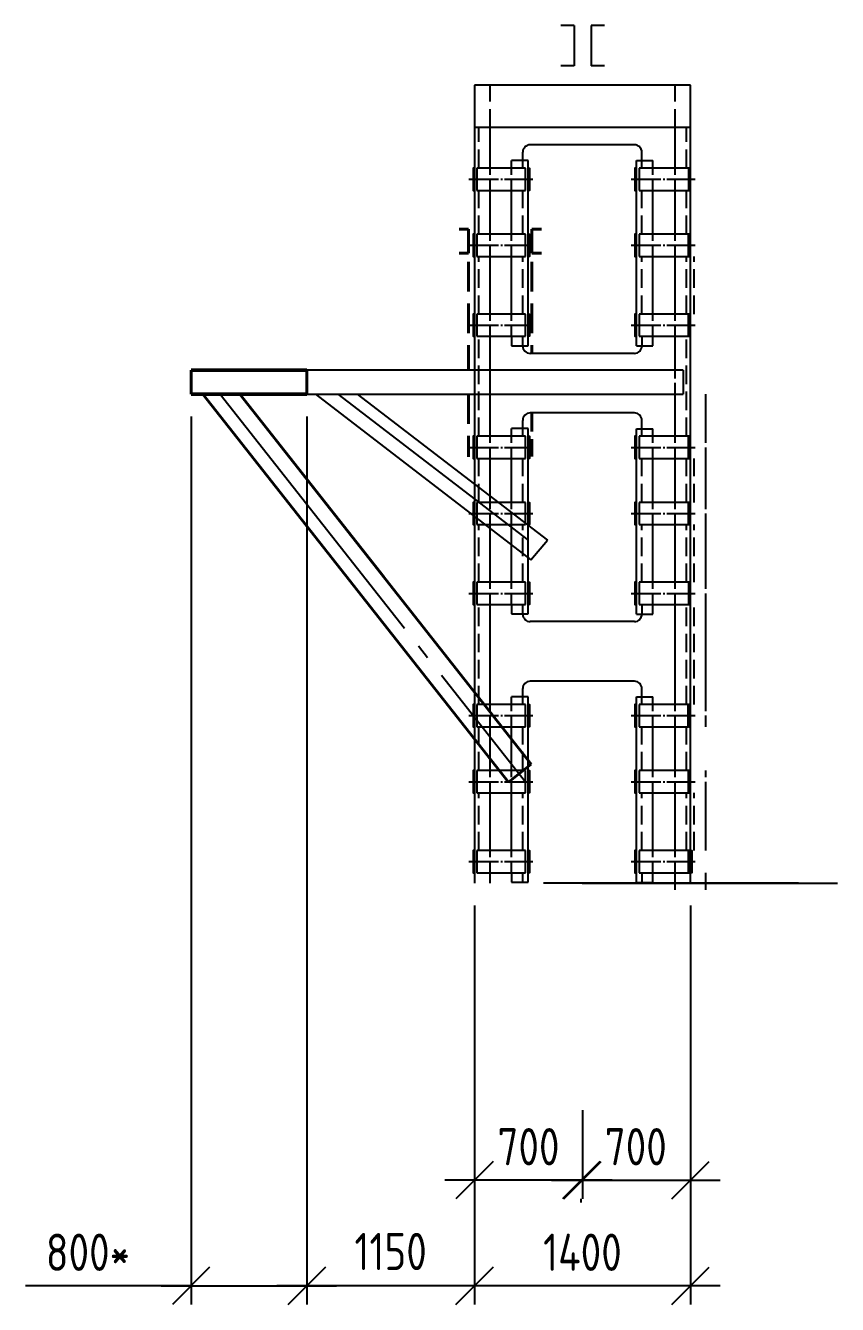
# Model space of a CAD drawing. Header units: inches. Extents: x -228863 to 215834, y 14270 to 189847.
# Drawn here: x 169850 to 175300, y 144182 to 152764 of the extents above; entities that cross this region are included whole.
import ezdxf

# ---------------------------------------------------------------- set-up
doc = ezdxf.new("R2010")
doc.units = ezdxf.units.IN
doc.header["$MEASUREMENT"] = 0
for name, pattern in [('ACAD_ISO04W100', [30, 24, -3, 0, -3]), ('GOST2.303 4', [7, 5, -2, 0]), ('GOST2.303 5', [24, 20, -1.5, 1, -1.5])]:
    doc.linetypes.add(name, pattern=pattern)
doc.layers.get('0').update_dxf_attribs({"linetype": 'CONTINUOUS', "lineweight": 20})
doc.layers.get('Defpoints').update_dxf_attribs({"linetype": 'CONTINUOUS'})
for name, color, linetype in [('неосновной', 7, 'CONTINUOUS'), ('осевая', 7, 'ACAD_ISO04W100'), ('Фундаменты _Каркаса', 7, 'CONTINUOUS')]:
    doc.layers.add(name, color=color, linetype=linetype)
doc.styles.add('GOST 2.304', font='CS_Gost2304.shx')
doc.dimstyles.new('10', dxfattribs={"dimtxt": 2.5, "dimasz": 2.5, "dimexe": 1.25, "dimexo": 1.5, "dimgap": 1, "dimtad": 1, "dimdec": 0, "dimlfac": 0.1, "dimtxsty": 'GOST 2.304', "dimblk": 'OBLIQUE', "dimcen": 0, "dimdle": 2, "dimazin": 2, "dimtfac": 0.75, "dimtdec": 0, "dimtmove": 1, "dimatfit": 3, "dimfxl": 1.25, "dimtolj": 1, "dimarcsym": 0})

# ---------------------------------------------------------------- blocks, each defined once
blk = doc.blocks.new('_Oblique')
at = {"color": 0, "linetype": 'ByBlock', "lineweight": -2}
blk.add_line((-0.5, -0.5), (0.5, 0.5), dxfattribs=at)
blk = doc.blocks.new('*D215')
at = {"layer": 'Defpoints', "color": 0}
for p in [(172863.7, 147010.1), (174313.2, 147010.1), (172863.7, 144306.9)]:
    blk.add_point(p, dxfattribs=at)
at = {"layer": 'неосновной', "color": 0, "lineweight": -2}
for p, q in [((172863.7, 146860.1), (172863.7, 144181.9)), ((174313.2, 146860.1), (174313.2, 144181.9)), ((174513.2, 144306.9), (172663.7, 144306.9))]:
    blk.add_line(p, q, dxfattribs=at)
at = {"layer": 'неосновной', "color": 0, "lineweight": -2, "xscale": 250, "yscale": 250, "zscale": 250}
for p, rotation in [((172863.7, 144306.9), 179.9999999999805), ((174313.2, 144306.9), 359.9999999999804)]:
    blk.add_blockref('_Oblique', p, dxfattribs=dict(at, rotation=rotation))
at = {"layer": 'неосновной', "color": 0, "linetype": 'ByBlock', "ltscale": 50, "insert": (173588.4, 144531.9), "char_height": 250, "attachment_point": 5, "style": 'GOST 2.304'}
blk.add_mtext('\\A1;1400', dxfattribs=at)
blk = doc.blocks.new('*D216')
at = {"layer": 'Defpoints', "color": 0}
for p in [(173588.3, 145636.3), (172863.7, 145463.4), (172863.7, 145015.4)]:
    blk.add_point(p, dxfattribs=at)
at = {"layer": 'неосновной', "color": 0, "lineweight": -2}
for p, q in [((173588.3, 145486.3), (173588.3, 144890.4)), ((172863.7, 145313.4), (172863.7, 144890.4)), ((173788.3, 145015.4), (172663.7, 145015.4))]:
    blk.add_line(p, q, dxfattribs=at)
at = {"layer": 'неосновной', "color": 0, "lineweight": -2, "xscale": 250, "yscale": 250, "zscale": 250}
for p, rotation in [((172863.7, 145015.4), 179.9999999999793), ((173588.3, 145015.4), 359.9999999999793)]:
    blk.add_blockref('_Oblique', p, dxfattribs=dict(at, rotation=rotation))
at = {"layer": 'неосновной', "color": 0, "linetype": 'ByBlock', "ltscale": 50, "insert": (173226, 145240.4), "char_height": 250, "attachment_point": 5, "style": 'GOST 2.304'}
blk.add_mtext('\\A1;700', dxfattribs=at)
blk = doc.blocks.new('*D217')
at = {"layer": 'Defpoints', "color": 0}
for p in [(174313.2, 145101), (173579.6, 145015.4), (174313.2, 145015.4)]:
    blk.add_point(p, dxfattribs=at)
at = {"layer": 'неосновной', "color": 0, "lineweight": -2}
for p, q in [((173379.6, 145015.4), (174513.2, 145015.4)), ((173579.6, 144865.4), (173579.6, 144890.4)), ((174313.2, 144951), (174313.2, 144890.4))]:
    blk.add_line(p, q, dxfattribs=at)
at = {"layer": 'неосновной', "color": 0, "lineweight": -2, "xscale": 250, "yscale": 250, "zscale": 250}
for p, rotation in [((173579.6, 145015.4), 179.9999999999818), ((174313.2, 145015.4), 359.9999999999819)]:
    blk.add_blockref('_Oblique', p, dxfattribs=dict(at, rotation=rotation))
at = {"layer": 'неосновной', "color": 0, "linetype": 'ByBlock', "ltscale": 50, "insert": (173946.4, 145240.4), "char_height": 250, "attachment_point": 5, "style": 'GOST 2.304'}
blk.add_mtext('\\A1;700', dxfattribs=at)
blk = doc.blocks.new('*D218')
at = {"layer": 'Defpoints', "color": 0}
for p in [(171737.5, 150291.1), (172863.7, 146964.5), (171737.5, 144306.9)]:
    blk.add_point(p, dxfattribs=at)
at = {"layer": 'неосновной', "color": 0, "lineweight": -2}
for p, q in [((171737.5, 150141.1), (171737.5, 144181.9)), ((172863.7, 146814.5), (172863.7, 144181.9)), ((173063.7, 144306.9), (171537.5, 144306.9))]:
    blk.add_line(p, q, dxfattribs=at)
at = {"layer": 'неосновной', "color": 0, "lineweight": -2, "xscale": 250, "yscale": 250, "zscale": 250}
for p, rotation in [((171737.5, 144306.9), 179.9999999999808), ((172863.7, 144306.9), 359.9999999999807)]:
    blk.add_blockref('_Oblique', p, dxfattribs=dict(at, rotation=rotation))
at = {"layer": 'неосновной', "color": 0, "linetype": 'ByBlock', "ltscale": 50, "insert": (172300.6, 144537.1), "char_height": 250, "attachment_point": 5, "style": 'GOST 2.304'}
blk.add_mtext('\\A1;1150', dxfattribs=at)
blk = doc.blocks.new('*D219')
at = {"layer": 'Defpoints', "color": 0}
for p in [(170960.6, 150291.1), (171737.5, 150291.1), (171737.5, 144306.9)]:
    blk.add_point(p, dxfattribs=at)
at = {"layer": 'неосновной', "color": 0, "lineweight": -2}
for p, q in [((170960.6, 150141.1), (170960.6, 144181.9)), ((171737.5, 150141.1), (171737.5, 144181.9)), ((170960.6, 144306.9), (169849.6, 144306.9)), ((170760.6, 144306.9), (171937.5, 144306.9))]:
    blk.add_line(p, q, dxfattribs=at)
at = {"layer": 'неосновной', "color": 0, "lineweight": -2, "xscale": 250, "yscale": 250, "zscale": 250}
for p, rotation in [((170960.6, 144306.9), 179.9999999999807), ((171737.5, 144306.9), 359.9999999999807)]:
    blk.add_blockref('_Oblique', p, dxfattribs=dict(at, rotation=rotation))
at = {"layer": 'неосновной', "color": 0, "linetype": 'ByBlock', "ltscale": 50, "insert": (170268.4, 144531.9), "char_height": 250, "attachment_point": 5, "style": 'GOST 2.304'}
blk.add_mtext('\\A1;800*', dxfattribs=at)

msp = doc.modelspace()

# ---------------------------------------------------------------- linework, layer by layer
at = {"layer": 'неосновной', "linetype": 'Continuous', "lineweight": 25, "ltscale": 100}
for p, q in [((173533.571, 152764.46), (173443.571, 152764.46)), ((173533.571, 152764.46), (173533.571, 152494.119)), ((173736.04, 152764.46), (173646.04, 152764.46)), ((173646.04, 152764.46), (173646.04, 152494.119)), ((173533.571, 152494.119), (173443.571, 152494.119)), ((173533.571, 152494.119), (173443.571, 152494.119)), ((173736.04, 152494.119), (173646.04, 152494.119)), ((173736.04, 152494.119), (173646.04, 152494.119))]:
    msp.add_line(p, q, dxfattribs=at)
at = {"layer": 'неосновной', "ltscale": 100}
for p, q in [((174313.166, 152364.498), (172863.695, 152364.498)), ((172863.695, 152364.498), (172863.695, 147010.132)), ((174313.166, 150452.498), (174313.166, 152364.498)), ((174313.166, 150452.498), (174313.166, 152364.498)), ((174313.166, 152079.553), (172863.695, 152079.553)), ((172968.836, 151808.317), (172968.836, 152079.553)), ((174210.239, 151808.317), (174210.239, 152079.553)), ((173187.541, 151808.317), (173187.541, 151914.469)), ((173937.511, 151964.498), (173237.57, 151964.498)), ((173987.541, 151858.672), (173987.541, 151914.469)), ((173223.482, 151859.366), (173112.03, 151859.366)), ((173112.03, 151808.317), (173112.03, 151859.366)), ((173223.482, 150615.808), (173223.482, 151859.366)), ((173950.413, 150614.527), (173950.413, 151858.672)), ((173950.413, 151858.672), (174062.023, 151858.672)), ((173987.541, 151808.317), (173987.541, 151858.672)), ((174062.023, 151808.317), (174062.023, 151858.672)), ((172968.836, 151364.855), (172968.836, 151658.558)), ((173112.03, 151364.855), (173112.03, 151658.558)), ((174062.023, 151364.855), (174062.023, 151658.558)), ((174210.239, 151364.855), (174210.239, 151658.558)), ((172968.836, 150828.723), (172968.836, 151215.096)), ((173112.03, 150828.723), (173112.03, 151215.096)), ((174062.023, 150828.723), (174062.023, 151215.096)), ((174210.239, 150828.723), (174210.239, 151215.096)), ((172968.836, 150008.317), (172968.836, 150678.964)), ((173112.03, 150678.964), (173112.03, 150615.808)), ((173187.541, 150614.527), (173187.541, 150678.964)), ((173987.541, 150678.964), (173987.541, 150614.527)), ((174062.023, 150614.527), (174062.023, 150678.964)), ((174210.239, 150452.498), (174210.239, 150678.964)), ((173112.03, 150615.808), (173223.343, 150615.808)), ((173937.511, 150564.498), (173237.57, 150564.498)), ((173937.511, 150564.498), (173237.57, 150564.498)), ((173950.413, 150614.527), (174062.023, 150614.527)), ((174313.166, 150291.082), (174313.166, 150452.498)), ((174313.166, 150291.082), (174313.166, 150452.498)), ((171945.539, 150291.082), (173223.482, 149310.082)), ((172863.695, 150291.082), (172863.695, 149310.082)), ((174210.239, 150008.317), (174210.239, 150291.082)), ((174313.166, 147010.132), (174313.166, 150291.082)), ((174416.093, 150008.317), (174416.093, 150291.082)), ((173187.541, 150008.317), (173187.541, 150114.469)), ((173937.511, 150164.498), (173237.57, 150164.498)), ((173987.541, 150008.317), (173987.541, 150114.469)), ((173223.482, 150059.366), (173112.03, 150059.366)), ((173112.03, 150008.317), (173112.03, 150059.366)), ((173223.482, 148815.808), (173223.482, 150059.366)), ((173950.413, 148814.527), (173950.413, 150058.672)), ((173950.413, 150058.672), (174062.023, 150058.672)), ((174062.023, 150008.317), (174062.023, 150058.672)), ((172968.836, 149564.855), (172968.836, 149858.558)), ((173112.03, 149564.855), (173112.03, 149858.558)), ((174062.023, 149564.855), (174062.023, 149858.558)), ((174210.239, 149564.855), (174210.239, 149858.558)), ((174416.093, 149564.855), (174416.093, 149858.558)), ((172968.836, 149028.723), (172968.836, 149415.096)), ((173112.03, 149028.723), (173112.03, 149415.096)), ((174062.023, 149028.723), (174062.023, 149415.096)), ((174210.239, 149028.723), (174210.239, 149415.096)), ((174416.093, 149028.723), (174416.093, 149415.096)), ((172968.836, 148208.317), (172968.836, 148878.964)), ((173112.03, 148878.964), (173112.03, 148815.808)), ((173187.541, 148814.527), (173187.541, 148878.964)), ((173987.541, 148878.964), (173987.541, 148814.527)), ((173987.541, 148878.964), (173987.541, 148878.964)), ((174062.023, 148814.527), (174062.023, 148878.964)), ((174210.239, 148208.317), (174210.239, 148878.964)), ((174416.093, 148208.317), (174416.093, 148878.964)), ((173112.03, 148815.808), (173223.343, 148815.808)), ((173937.511, 148764.498), (173237.57, 148764.498)), ((173950.413, 148814.527), (174062.023, 148814.527)), ((173187.541, 148208.317), (173187.541, 148314.469)), ((173937.511, 148364.498), (173237.57, 148364.498)), ((173987.541, 148208.317), (173987.541, 148314.47)), ((173223.482, 148259.366), (173112.03, 148259.366)), ((173112.03, 148208.317), (173112.03, 148259.366)), ((173223.482, 147015.808), (173223.482, 148259.366)), ((173950.413, 147014.527), (173950.413, 148258.672)), ((173950.413, 148258.672), (174062.023, 148258.672)), ((174062.023, 148208.317), (174062.023, 148258.672)), ((172968.836, 147764.855), (172968.836, 148058.558)), ((173112.03, 147764.855), (173112.03, 148058.558)), ((174062.023, 147764.855), (174062.023, 148058.558)), ((174210.239, 147764.855), (174210.239, 148058.558)), ((172968.836, 147228.723), (172968.836, 147615.096)), ((173112.03, 147228.723), (173112.03, 147615.096)), ((174062.023, 147228.723), (174062.023, 147615.096)), ((174210.239, 147228.723), (174210.239, 147615.096)), ((174416.093, 147228.723), (174416.093, 147615.096)), ((172968.836, 147010.132), (172968.836, 147078.964)), ((173112.03, 147078.964), (173112.03, 147015.808)), ((173187.541, 147014.527), (173187.541, 147078.964)), ((173987.541, 147078.964), (173987.541, 147014.527)), ((174062.023, 147014.527), (174062.023, 147078.964)), ((174210.239, 146964.498), (174210.239, 147078.964)), ((174416.093, 146964.498), (174416.093, 147078.964)), ((173112.03, 147015.808), (173223.343, 147015.808)), ((175038.792, 147010.132), (173325.917, 147010.132)), ((173587.541, 147010.132), (175300.416, 147010.132)), ((173950.413, 147014.527), (174062.023, 147014.527))]:
    msp.add_line(p, q, dxfattribs=at)
at = {"layer": 'неосновной', "linetype": 'GOST2.303 4', "ltscale": 25}
for p, q in [((172968.836, 152079.553), (172968.836, 152364.498)), ((174210.239, 152079.553), (174210.239, 152364.498)), ((172892.052, 151808.317), (172892.052, 152079.553)), ((174287.541, 151808.317), (174287.541, 152079.553)), ((172892.052, 151364.855), (172892.052, 151658.558)), ((173187.541, 151364.855), (173187.541, 151658.558)), ((173987.541, 151364.855), (173987.541, 151658.558)), ((174287.541, 151364.855), (174287.541, 151658.558)), ((172892.052, 150828.723), (172892.052, 151215.096)), ((173187.541, 150828.723), (173187.541, 151215.096)), ((173987.541, 150828.723), (173987.541, 151215.096)), ((174287.541, 150828.723), (174287.541, 151215.096)), ((174338.792, 150828.723), (174338.792, 151215.096)), ((172892.566, 150008.317), (172892.566, 150678.964)), ((174287.541, 150008.317), (174287.541, 150678.964)), ((172892.566, 149564.855), (172892.566, 149858.558)), ((173187.541, 149564.855), (173187.541, 149858.558)), ((173987.541, 149564.855), (173987.541, 149858.558)), ((174287.541, 149564.855), (174287.541, 149858.558)), ((174338.792, 149564.855), (174338.792, 149858.558)), ((172892.566, 149028.723), (172892.566, 149415.096)), ((173187.541, 149028.723), (173187.541, 149415.096)), ((173987.541, 149028.723), (173987.541, 149415.096)), ((174287.541, 149028.723), (174287.541, 149415.096)), ((174338.792, 149028.723), (174338.792, 149415.096)), ((172892.566, 148208.317), (172892.566, 148878.964)), ((174287.541, 148208.317), (174287.541, 148878.964)), ((174338.792, 148208.317), (174338.792, 148878.964)), ((172892.566, 147764.855), (172892.566, 148058.558)), ((173187.541, 147764.855), (173187.541, 148058.558)), ((173987.541, 147764.855), (173987.541, 148058.558)), ((174287.541, 147764.855), (174287.541, 148058.558)), ((172892.566, 147228.723), (172892.566, 147615.096)), ((173187.541, 147228.723), (173187.541, 147615.096)), ((173987.541, 147228.723), (173987.541, 147615.096)), ((174287.541, 147228.723), (174287.541, 147615.096)), ((174338.792, 147228.723), (174338.792, 147615.096))]:
    msp.add_line(p, q, dxfattribs=at)
at = {"layer": 'неосновной', "linetype": 'GOST2.303 4', "ltscale": 15}
for p, q in [((172968.836, 151658.558), (172968.836, 151808.317)), ((173112.03, 151658.558), (173112.03, 151808.317)), ((174062.023, 151658.558), (174062.023, 151808.317)), ((174210.239, 151658.558), (174210.239, 151808.317)), ((172968.836, 151215.096), (172968.836, 151364.855)), ((173112.03, 151215.096), (173112.03, 151364.855)), ((174062.023, 151215.096), (174062.023, 151364.855)), ((174210.239, 151215.096), (174210.239, 151364.855)), ((172968.836, 150678.964), (172968.836, 150828.723)), ((173112.03, 150678.964), (173112.03, 150828.723)), ((174062.023, 150678.964), (174062.023, 150828.723)), ((174210.239, 150678.964), (174210.239, 150828.723)), ((174210.239, 150291.082), (174210.239, 150452.498)), ((172968.836, 149858.558), (172968.836, 150008.317)), ((173112.03, 149858.558), (173112.03, 150008.317)), ((174062.023, 149858.558), (174062.023, 150008.317)), ((174210.239, 149858.558), (174210.239, 150008.317)), ((174416.093, 149858.558), (174416.093, 150008.317)), ((172968.836, 149415.096), (172968.836, 149564.855)), ((173112.03, 149415.096), (173112.03, 149564.855)), ((174062.023, 149415.096), (174062.023, 149564.855)), ((174210.239, 149415.096), (174210.239, 149564.855)), ((174416.093, 149415.096), (174416.093, 149564.855)), ((172968.836, 148878.964), (172968.836, 149028.723)), ((173112.03, 148878.964), (173112.03, 149028.723)), ((174062.023, 148878.964), (174062.023, 149028.723)), ((174210.239, 148878.964), (174210.239, 149028.723)), ((174416.093, 148878.964), (174416.093, 149028.723)), ((172968.836, 148058.558), (172968.836, 148208.317)), ((173112.03, 148058.558), (173112.03, 148208.317)), ((174062.023, 148058.558), (174062.023, 148208.317)), ((174210.239, 148058.558), (174210.239, 148208.317)), ((174416.093, 148058.558), (174416.093, 148208.317)), ((172968.836, 147615.096), (172968.836, 147764.855)), ((173112.03, 147615.096), (173112.03, 147764.855)), ((174062.023, 147615.096), (174062.023, 147764.855)), ((174210.239, 147615.096), (174210.239, 147764.855)), ((174416.093, 147615.096), (174416.093, 147764.855)), ((172968.836, 147078.964), (172968.836, 147228.723)), ((173112.03, 147078.964), (173112.03, 147228.723)), ((174062.023, 147078.964), (174062.023, 147228.723)), ((174210.239, 147078.964), (174210.239, 147228.723))]:
    msp.add_line(p, q, dxfattribs=at)
at = {"layer": 'неосновной', "linetype": 'Continuous', "lineweight": 40, "ltscale": 100}
for p, q in [((172824.077, 151397.631), (172760.077, 151397.631)), ((172824.077, 151397.631), (172824.077, 151237.631)), ((173313.254, 151397.631), (173249.254, 151397.631)), ((173249.254, 151397.631), (173249.254, 151237.631)), ((172824.077, 151237.631), (172760.077, 151237.631)), ((173313.254, 151237.631), (173249.254, 151237.631))]:
    msp.add_line(p, q, dxfattribs=at)
at = {"layer": 'неосновной', "linetype": 'GOST2.303 4', "lineweight": 40, "ltscale": 40}
for p, q in [((172824.077, 151179.694), (172824.077, 150452.498)), ((173249.254, 151179.694), (173249.254, 150564.498)), ((172824.077, 150291.082), (172824.077, 149871.329))]:
    msp.add_line(p, q, dxfattribs=at)
at = {"layer": 'неосновной', "lineweight": 25, "ltscale": 100}
for p, q in [((174264.44, 150452.498), (170960.551, 150452.498)), ((174264.44, 150452.498), (174264.44, 150291.082)), ((170960.551, 150291.082), (174264.44, 150291.082)), ((173242.754, 149180.025), (173354.503, 149310.136))]:
    msp.add_line(p, q, dxfattribs=at)
at = {"layer": 'неосновной', "lineweight": 40, "ltscale": 100}
for p, q in [((170960.551, 150452.498), (170960.551, 150291.082)), ((171737.541, 150452.498), (171737.541, 150291.082)), ((171039.203, 150291.082), (173091.416, 147685.768)), ((171288.035, 150291.082), (173244.948, 147806.703)), ((173091.416, 147685.768), (173244.947, 147806.702))]:
    msp.add_line(p, q, dxfattribs=at)
at = {"layer": 'неосновной', "lineweight": 50, "ltscale": 100}
for p, q in [((171737.541, 150452.498), (170960.551, 150452.498)), ((171737.541, 150291.082), (170960.551, 150291.082))]:
    msp.add_line(p, q, dxfattribs=at)
at = {"layer": 'неосновной', "linetype": 'GOST2.303 5', "ltscale": 100}
msp.add_line((171156.945, 150291.082), (173205.803, 147689.975), dxfattribs=at)
at = {"layer": 'неосновной', "linetype": 'GOST2.303 4', "lineweight": 40, "ltscale": 25}
msp.add_line((173249.254, 150164.498), (173249.254, 149872.669), dxfattribs=at)
at = {"layer": 'неосновной', "ltscale": 100}
for centre, start, end in [((173237.57, 151914.469), 90, 180), ((173937.511, 151914.469), 0, 90), ((173237.57, 150614.527), 180, 270), ((173237.57, 150614.527), 180, 270), ((173937.511, 150614.527), 270, 0), ((173937.511, 150614.527), 270, 0), ((173237.57, 150114.469), 90, 180), ((173937.511, 150114.469), 0, 90), ((173237.57, 148814.527), 180, 270), ((173937.511, 148814.527), 270, 0), ((173237.57, 148314.469), 90, 180), ((173937.511, 148314.469), 0, 90)]:
    msp.add_arc(centre, 50.029, start, end, dxfattribs=at)
at = {"layer": 'осевая', "color": 7, "linetype": 'GOST2.303 5', "lineweight": 25, "ltscale": 10}
for p, q in [((172825.885, 151733.438), (173255.478, 151733.438)), ((173915.569, 151733.438), (174345.162, 151733.438)), ((172825.885, 151289.975), (173255.478, 151289.975)), ((173915.569, 151289.975), (174345.162, 151289.975)), ((172825.885, 150753.843), (173255.478, 150753.843)), ((173915.569, 150753.843), (174345.162, 150753.843)), ((172825.885, 149933.438), (173255.478, 149933.438)), ((173915.569, 149933.438), (174345.162, 149933.438)), ((172825.885, 149489.975), (173255.478, 149489.975)), ((173915.569, 149489.975), (174345.162, 149489.975)), ((172825.885, 148953.843), (173255.478, 148953.843)), ((173915.569, 148953.843), (174345.162, 148953.843)), ((172825.885, 148133.438), (173255.478, 148133.438)), ((173915.569, 148133.438), (174345.162, 148133.438)), ((172825.885, 147689.975), (173255.478, 147689.975)), ((173915.569, 147689.975), (174345.162, 147689.975)), ((172825.885, 147153.843), (173255.478, 147153.843)), ((173915.569, 147153.843), (174345.162, 147153.843))]:
    msp.add_line(p, q, dxfattribs=at)
at = {"layer": 'Фундаменты _Каркаса', "lineweight": 25}
for p, q in [((173205.803, 151808.317), (172878.566, 151808.317)), ((172878.566, 151808.317), (172878.566, 151658.558)), ((173205.803, 151658.558), (173205.803, 151808.317)), ((174301.697, 151808.317), (173968.25, 151808.317)), ((173968.25, 151808.317), (173968.25, 151658.558)), ((174301.697, 151658.558), (174301.697, 151808.317)), ((172878.566, 151658.558), (173205.803, 151658.558)), ((173968.25, 151658.558), (174301.697, 151658.558)), ((173205.803, 151364.855), (172878.566, 151364.855)), ((172878.566, 151364.855), (172878.566, 151215.096)), ((173205.803, 151215.096), (173205.803, 151364.855)), ((174301.42, 151364.855), (173968.25, 151364.855)), ((173968.25, 151364.855), (173968.25, 151215.096)), ((174301.42, 151215.096), (174301.42, 151364.855)), ((172878.566, 151215.096), (173205.803, 151215.096)), ((173968.25, 151215.096), (174301.42, 151215.096)), ((173205.803, 150828.723), (172878.566, 150828.723)), ((172878.566, 150828.723), (172878.566, 150678.964)), ((173205.803, 150678.964), (173205.803, 150828.723)), ((174301.301, 150828.723), (173968.25, 150828.723)), ((173968.25, 150828.723), (173968.25, 150678.964)), ((174301.301, 150678.964), (174301.301, 150828.723)), ((172878.566, 150678.964), (173205.803, 150678.964)), ((173968.25, 150678.964), (174301.301, 150678.964)), ((173205.803, 150008.317), (172878.566, 150008.317)), ((172878.566, 150008.317), (172878.566, 149858.558)), ((173205.803, 149858.558), (173205.803, 150008.317)), ((174301.499, 150008.317), (173968.25, 150008.317)), ((173968.25, 150008.317), (173968.25, 149858.558)), ((174301.499, 149858.558), (174301.499, 150008.317)), ((172878.566, 149858.558), (173205.803, 149858.558)), ((173968.25, 149858.558), (174301.499, 149858.558)), ((173205.803, 149564.855), (172878.566, 149564.855)), ((172878.566, 149564.855), (172878.566, 149415.096)), ((173205.803, 149415.096), (173205.803, 149564.855)), ((174300.233, 149564.855), (173968.25, 149564.855)), ((173968.25, 149564.855), (173968.25, 149415.096)), ((174300.233, 149415.096), (174300.233, 149564.855)), ((172878.566, 149415.096), (173205.803, 149415.096)), ((173968.25, 149415.096), (174300.233, 149415.096)), ((173205.803, 149028.723), (172878.566, 149028.723)), ((172878.566, 149028.723), (172878.566, 148878.964)), ((173205.803, 148878.964), (173205.803, 149028.723)), ((174302.606, 149028.723), (173968.25, 149028.723)), ((173968.25, 149028.723), (173968.25, 148878.964)), ((174302.606, 148878.964), (174302.606, 149028.723)), ((172878.566, 148878.964), (173205.803, 148878.964)), ((173968.25, 148878.964), (174302.606, 148878.964)), ((173205.803, 148208.317), (172878.566, 148208.317)), ((172878.566, 148208.317), (172878.566, 148058.558)), ((173205.803, 148058.558), (173205.803, 148208.317)), ((174299.047, 148208.317), (173968.25, 148208.317)), ((173968.25, 148208.317), (173968.25, 148058.558)), ((174299.047, 148058.558), (174299.047, 148208.317)), ((172878.566, 148058.558), (173205.803, 148058.558)), ((173968.25, 148058.558), (174299.047, 148058.558)), ((173205.803, 147764.855), (172878.566, 147764.855)), ((172878.566, 147764.855), (172878.566, 147615.096)), ((173205.803, 147615.096), (173205.803, 147764.855)), ((174300.906, 147764.855), (173968.25, 147764.855)), ((173968.25, 147764.855), (173968.25, 147615.096)), ((174300.906, 147615.096), (174300.906, 147764.855)), ((172878.566, 147615.096), (173205.803, 147615.096)), ((173968.25, 147615.096), (174300.906, 147615.096)), ((173205.803, 147228.723), (172878.566, 147228.723)), ((172878.566, 147228.723), (172878.566, 147078.964)), ((173205.803, 147078.964), (173205.803, 147228.723)), ((174301.499, 147228.723), (173968.25, 147228.723)), ((173968.25, 147228.723), (173968.25, 147078.964)), ((174301.499, 147078.964), (174301.499, 147228.723)), ((174324.833, 147078.964), (174324.833, 147228.723)), ((172878.566, 147078.964), (173205.803, 147078.964)), ((173968.25, 147078.964), (174301.499, 147078.964))]:
    msp.add_line(p, q, dxfattribs=at)
at = {"layer": 'Фундаменты _Каркаса', "linetype": 'Continuous', "lineweight": 40, "ltscale": 10}
msp.add_line((171288.035, 150291.082), (172254.147, 149064.565), dxfattribs=at)
at = {"layer": 'Фундаменты _Каркаса', "linetype": 'Continuous', "lineweight": 25, "ltscale": 10}
for p, q in [((171795.386, 150291.082), (173242.754, 149180.025)), ((172076.629, 150291.082), (173354.503, 149310.136))]:
    msp.add_line(p, q, dxfattribs=at)
at = {"layer": 'Фундаменты _Каркаса', "lineweight": 25}
for points in [[(172863.695, 151808.317), (172853.695, 151808.317), (172853.695, 151658.558), (172863.695, 151658.558)], [(173223.482, 151808.317), (173233.482, 151808.317), (173233.482, 151658.558), (173223.482, 151658.558)], [(173950.413, 151808.317), (173940.413, 151808.317), (173940.413, 151658.558), (173950.413, 151658.558)], [(174313.166, 151808.317), (174303.166, 151808.317), (174303.166, 151658.558), (174313.166, 151658.558)], [(172863.695, 151364.855), (172853.695, 151364.855), (172853.695, 151215.096), (172863.695, 151215.096)], [(173223.482, 151364.855), (173233.482, 151364.855), (173233.482, 151215.096), (173223.482, 151215.096)], [(173950.413, 151364.855), (173940.413, 151364.855), (173940.413, 151215.096), (173950.413, 151215.096)], [(174313.166, 151364.855), (174303.166, 151364.855), (174303.166, 151215.096), (174313.166, 151215.096)], [(172863.695, 150828.723), (172853.695, 150828.723), (172853.695, 150678.964), (172863.695, 150678.964)], [(173223.482, 150828.723), (173233.482, 150828.723), (173233.482, 150678.964), (173223.482, 150678.964)], [(173950.413, 150828.723), (173940.413, 150828.723), (173940.413, 150678.964), (173950.413, 150678.964)], [(174313.166, 150828.723), (174303.166, 150828.723), (174303.166, 150678.964), (174313.166, 150678.964)], [(172863.695, 150008.317), (172853.695, 150008.317), (172853.695, 149858.558), (172863.695, 149858.558)], [(173223.482, 150008.317), (173233.482, 150008.317), (173233.482, 149858.558), (173223.482, 149858.558)], [(173950.413, 150008.317), (173940.413, 150008.317), (173940.413, 149858.558), (173950.413, 149858.558)], [(174313.166, 150008.317), (174303.166, 150008.317), (174303.166, 149858.558), (174313.166, 149858.558)], [(172863.695, 149564.855), (172853.695, 149564.855), (172853.695, 149415.096), (172863.695, 149415.096)], [(173223.482, 149564.855), (173233.482, 149564.855), (173233.482, 149415.096), (173223.482, 149415.096)], [(173950.413, 149564.855), (173940.413, 149564.855), (173940.413, 149415.096), (173950.413, 149415.096)], [(174313.166, 149564.855), (174303.166, 149564.855), (174303.166, 149415.096), (174313.166, 149415.096)], [(172863.695, 149028.723), (172853.695, 149028.723), (172853.695, 148878.964), (172863.695, 148878.964)], [(173223.482, 149028.723), (173233.482, 149028.723), (173233.482, 148878.964), (173223.482, 148878.964)], [(173950.413, 149028.723), (173940.413, 149028.723), (173940.413, 148878.964), (173950.413, 148878.964)], [(174313.166, 149028.723), (174303.166, 149028.723), (174303.166, 148878.964), (174313.166, 148878.964)], [(172863.695, 148208.317), (172853.695, 148208.317), (172853.695, 148058.558), (172863.695, 148058.558)], [(173223.482, 148208.317), (173233.482, 148208.317), (173233.482, 148058.558), (173223.482, 148058.558)], [(173950.413, 148208.317), (173940.413, 148208.317), (173940.413, 148058.558), (173950.413, 148058.558)], [(174313.166, 148208.317), (174303.166, 148208.317), (174303.166, 148058.558), (174313.166, 148058.558)], [(172863.695, 147764.855), (172853.695, 147764.855), (172853.695, 147615.096), (172863.695, 147615.096)], [(173223.482, 147764.855), (173233.482, 147764.855), (173233.482, 147615.096), (173223.482, 147615.096)], [(173950.413, 147764.855), (173940.413, 147764.855), (173940.413, 147615.096), (173950.413, 147615.096)], [(174313.166, 147764.855), (174303.166, 147764.855), (174303.166, 147615.096), (174313.166, 147615.096)], [(172863.695, 147228.723), (172853.695, 147228.723), (172853.695, 147078.964), (172863.695, 147078.964)], [(173223.482, 147228.723), (173233.482, 147228.723), (173233.482, 147078.964), (173223.482, 147078.964)], [(173950.413, 147228.723), (173940.413, 147228.723), (173940.413, 147078.964), (173950.413, 147078.964)], [(174313.166, 147228.723), (174303.166, 147228.723), (174303.166, 147078.964), (174313.166, 147078.964)], [(174313.166, 147228.723), (174323.166, 147228.723), (174323.166, 147078.964), (174313.166, 147078.964)]]:
    msp.add_lwpolyline(points, close=True, dxfattribs=at)

# ---------------------------------------------------------------- dimensions: what is measured, and where the dimension line sits
at = {"layer": 'неосновной'}
dim = msp.add_linear_dim(base=(171737.541, 144306.898), p1=(170960.551, 150291.082), p2=(171737.541, 150291.082), angle=180, text='800*', dimstyle='10', override={"dimscale": 100, "dimlfac": 1, "dimtxsty": 'GOST 2.304', "dimtolj": 1}, dxfattribs=at)
dim.commit()
dim.dimension.update_dxf_attribs({"geometry": '*D219', "text_midpoint": (170268.366, 144306.898), "dimtype": 160})
for base, p1, p2, text, picture, middle in [((171737.541, 144306.898), (172863.695, 146964.498), (171737.541, 150291.082), '1150', '*D218', (172300.618, 144537.076)), ((172863.695, 144306.898), (174313.166, 147010.132), (172863.695, 147010.132), '1400', '*D215', (173588.43, 144531.898)), ((172863.695, 145015.422), (173588.294, 145636.29), (172863.695, 145463.365), '700', '*D216', (173225.995, 145240.422)), ((174313.166, 145015.422), (173579.617, 145015.422), (174313.166, 145100.962), '700', '*D217', (173946.392, 145240.422))]:
    dim = msp.add_linear_dim(base=base, p1=p1, p2=p2, angle=180, text=text, dimstyle='10', override={"dimscale": 100, "dimlfac": 1, "dimtxsty": 'GOST 2.304', "dimtolj": 1}, dxfattribs=at)
    dim.commit()
    dim.dimension.update_dxf_attribs({"geometry": picture, "text_midpoint": middle})

doc.saveas('drawing.dxf')
